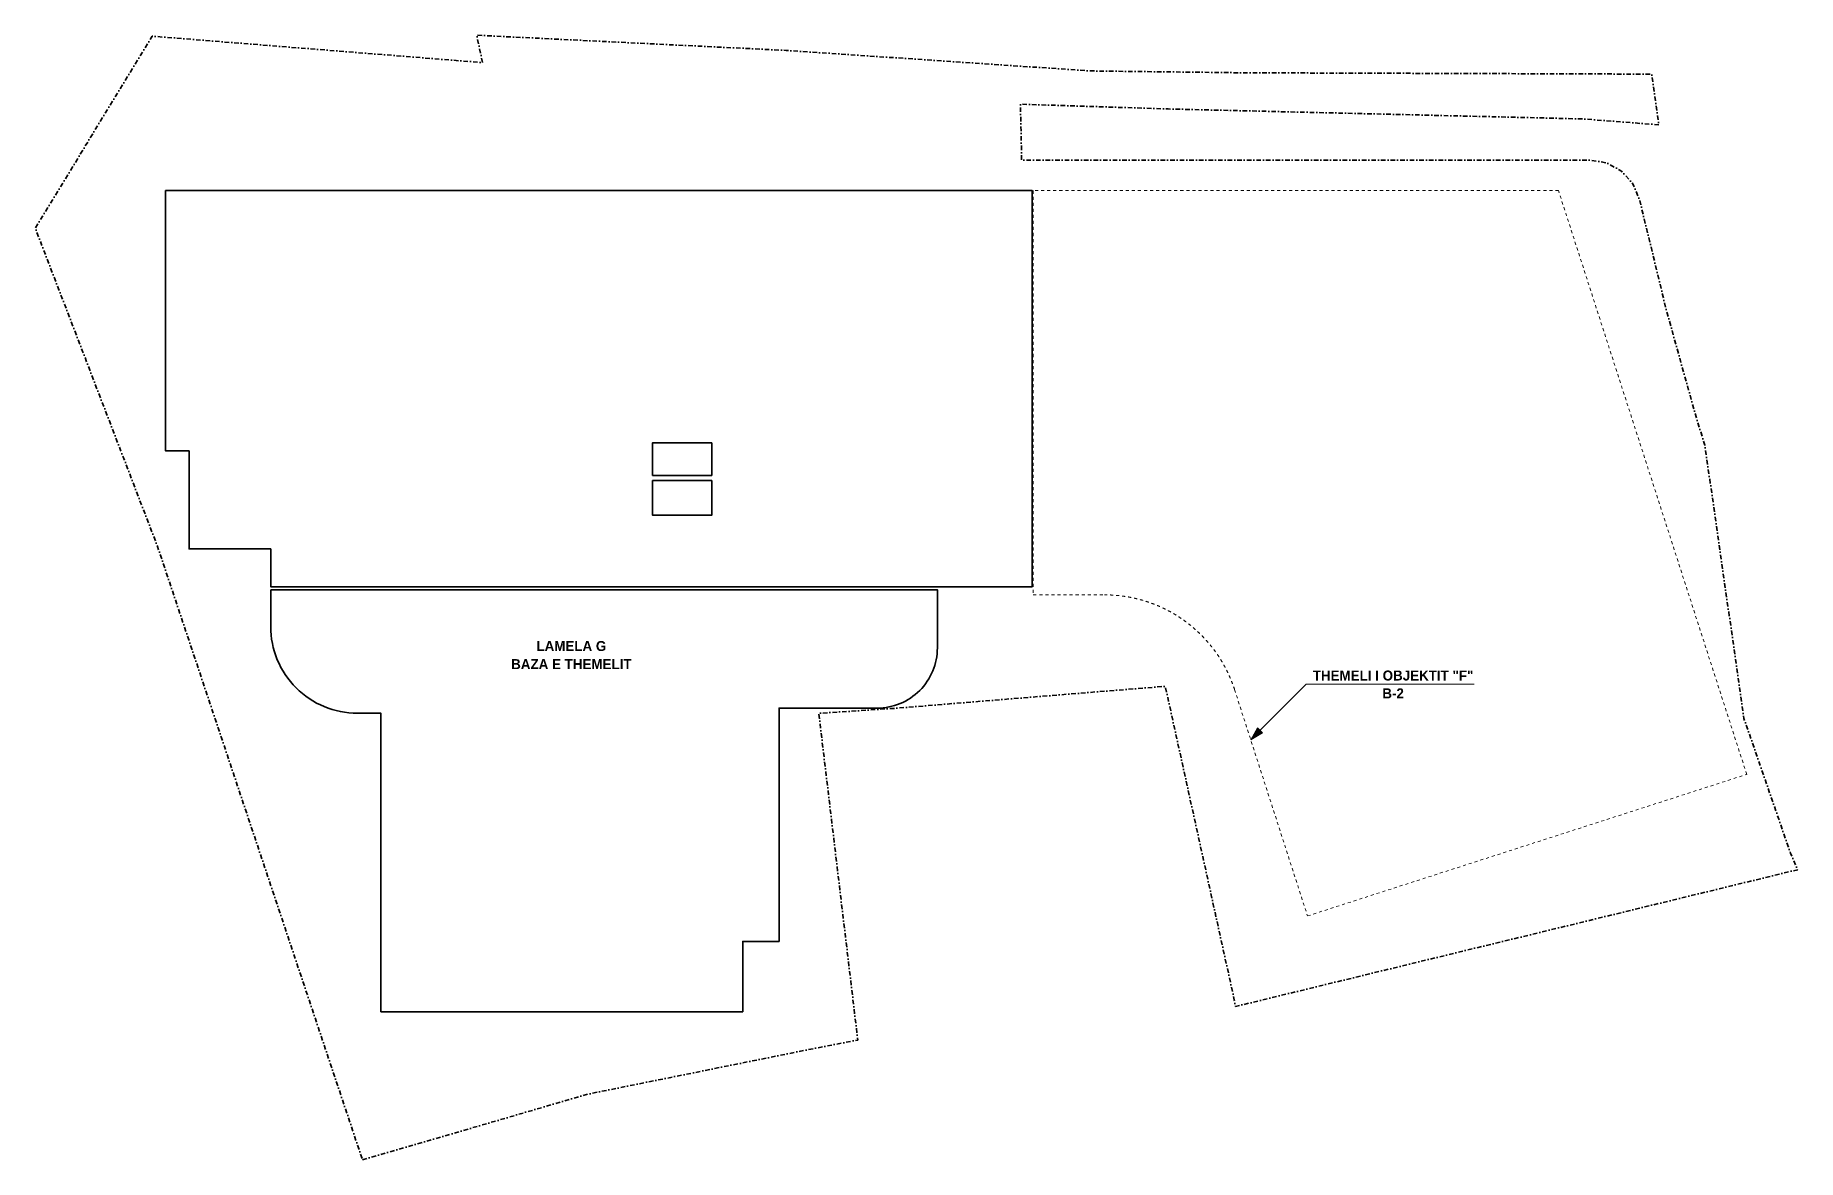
# Model space of a CAD drawing. Header units: millimetres. Extents: x 183352 to 269672, y 79720 to 134806.
import ezdxf

# ---------------------------------------------------------------- set-up
doc = ezdxf.new("R2010")
doc.units = ezdxf.units.MM
doc.header["$MEASUREMENT"] = 0
doc.linetypes.add('Dashed', pattern=[296.333333, 148.166667, -148.166667])
doc.linetypes.add('Dot & Dashed', pattern=[469.194434, 222.25, -123.472222, 0, -123.472211])
for name, color, linetype, lineweight, true_color in [('2D Drafting - General_Pen_No__82', 7, 'Continuous', 20, 0xaaaaaa), ('A - Parcelat_Pen_No__8', 7, 'Continuous', 35, 0xa80f02), ('A - Veturat perdhes_Pen_No__82', 7, 'Continuous', 20, 0xaaaaaa)]:
    doc.layers.add(name, color=color, linetype=linetype, lineweight=lineweight, true_color=true_color)
for name, color, linetype, lineweight in [('A - Fleta_Pen_No__1', 7, 'Continuous', 13), ('A - Pllaka meskatit_Pen_No__22', 8, 'Continuous', 35), ('A - Veturat perdhes_Pen_No__101', 252, 'Continuous', 13)]:
    doc.layers.add(name, color=color, linetype=linetype, lineweight=lineweight)
doc.layers.add('A - Pllaka meskatit', color=7, linetype='Continuous')
doc.layers.add('A - Veturat perdhes', color=7, linetype='Continuous')
doc.styles.add('GENERATED_STYLE_1', font='GOTHIC.TTF')

# ---------------------------------------------------------------- blocks, each defined once
blk = doc.blocks.new('Slab_1', base_point=(189733, 127193))
at = {"layer": 'A - Pllaka meskatit_Pen_No__22', "color": 8, "linetype": 'Continuous', "lineweight": 35, "flags": 128}
for points in [[(189733, 127193), (189733, 114443), (190883, 114443), (190883, 109643), (194883, 109643), (194883, 107793), (227533, 107793), (232183, 107793), (232183, 127193)], [(216483, 114843), (216483, 113243), (213583, 113243), (213583, 114843)], [(216483, 112993), (216483, 111293), (213583, 111293), (213583, 112993)]]:
    blk.add_lwpolyline(points, close=True, dxfattribs=at)
blk = doc.blocks.new('Slab_2', base_point=(194883, 107643))
at = {"layer": 'A - Pllaka meskatit_Pen_No__22', "color": 8, "linetype": 'Continuous', "lineweight": 35, "flags": 128}
blk.add_lwpolyline([(194883, 107643), (194883, 105843, 0.414214), (199133, 101593), (200283, 101593), (200283, 86974), (218003, 86974), (218003, 90418), (219783, 90418), (219783, 101843), (224583, 101843, 0.414214), (227533, 104793), (227533, 107643)], format="xyb", close=True, dxfattribs=at)
blk = doc.blocks.new('Polyline_1', base_point=(242880, 100298))
at = {"layer": 'A - Veturat perdhes_Pen_No__101', "linetype": 'Continuous', "lineweight": 13}
blk.add_hatch(color=252, dxfattribs=at).paths.add_polyline_path([(242880, 100298), (243465, 100637), (243218, 100884)])
at = {"layer": 'A - Veturat perdhes_Pen_No__101', "color": 252, "linetype": 'Continuous', "lineweight": 13}
for p, q in [((242880, 100298), (243218, 100884)), ((242880, 100298), (243465, 100637)), ((243218, 100884), (243465, 100637))]:
    blk.add_line(p, q, dxfattribs=at)
at = {"layer": 'A - Veturat perdhes_Pen_No__82', "color": 253, "linetype": 'Continuous', "lineweight": 20, "true_color": 0xaaaaaa, "flags": 128}
blk.add_lwpolyline([(243341, 100760), (245595, 103014), (253817, 103014)], dxfattribs=at)

msp = doc.modelspace()

# ---------------------------------------------------------------- linework, layer by layer
at = {"layer": '2D Drafting - General_Pen_No__82', "color": 253, "linetype": 'Dashed', "lineweight": 20, "true_color": 0xaaaaaa}
msp.add_lwpolyline([(257954, 127193), (232233, 127193), (232233, 107393), (235713, 107393, -0.325552), (242090, 102749), (245663, 91664), (267173, 98598)], format="xyb", close=True, dxfattribs=at)
at = {"layer": 'A - Parcelat_Pen_No__8', "color": 14, "linetype": 'Dot & Dashed', "lineweight": 35, "true_color": 0xa80f02, "flags": 128}
msp.add_lwpolyline([(199377, 79720), (210456, 82941), (220583, 84987), (223637, 85585), (221728, 101587), (225364, 101828), (232229, 102388), (238698, 102914), (242076, 87552), (242136, 87228), (259470, 91446), (269672, 93929), (269318, 94735), (267039, 101336), (266467, 105333), (265122, 114726), (264742, 115933), (263243, 121317), (261925, 126748), (261600, 127525), (261039, 128152), (260305, 128555), (259474, 128694), (231662, 128693), (231603, 131428), (238840, 131194), (259153, 130707), (262875, 130417), (262520, 132901), (242461, 132967), (235039, 133057), (220136, 134062), (204975, 134806), (205256, 133466), (189081, 134758), (183352, 125358), (183896, 123941), (189343, 109759), (192982, 98866)], close=True, dxfattribs=at)

# ---------------------------------------------------------------- block references
at = {"layer": 'A - Pllaka meskatit', "color": 8, "linetype": 'Continuous', "lineweight": 35}
for name, p in [('Slab_1', (189733, 127193)), ('Slab_2', (194883, 107643))]:
    msp.add_blockref(name, p, dxfattribs=at)
at = {"layer": 'A - Veturat perdhes', "color": 253, "linetype": 'Continuous', "lineweight": 20, "true_color": 0xaaaaaa}
msp.add_blockref('Polyline_1', (242880, 100298), dxfattribs=at)

# ---------------------------------------------------------------- texts
at = {"layer": 'A - Fleta_Pen_No__1', "color": 7, "linetype": 'Continuous', "lineweight": 13, "char_height": 490, "attachment_point": 8, "style": 'GENERATED_STYLE_1'}
for s, insert, line_spacing_factor in [('\\A1;{\\pqc;\\fCentury Gothic|b1|i0|c0|p34;LAMELA G\\P\\pqc;\\fCentury Gothic|b1|i0|c0|p34;BAZA E THEMELIT}', (209609, 103754), 1.086076), ('\\A1;{\\pqc;\\fCentury Gothic|b1|i0|c0|p34;THEMELI I OBJEKTIT \\fCentury Gothic|b1|i0|c0|p34;"\\fCentury Gothic|b1|i0|c0|p34;F\\fCentury Gothic|b1|i0|c0|p34;"\\P\\pqc;\\fCentury Gothic|b1|i0|c0|p34;B-2}', (249854, 102322), 1.069868)]:
    msp.add_mtext(s, dxfattribs=dict(at, insert=insert, line_spacing_factor=line_spacing_factor))

doc.saveas('drawing.dxf')
